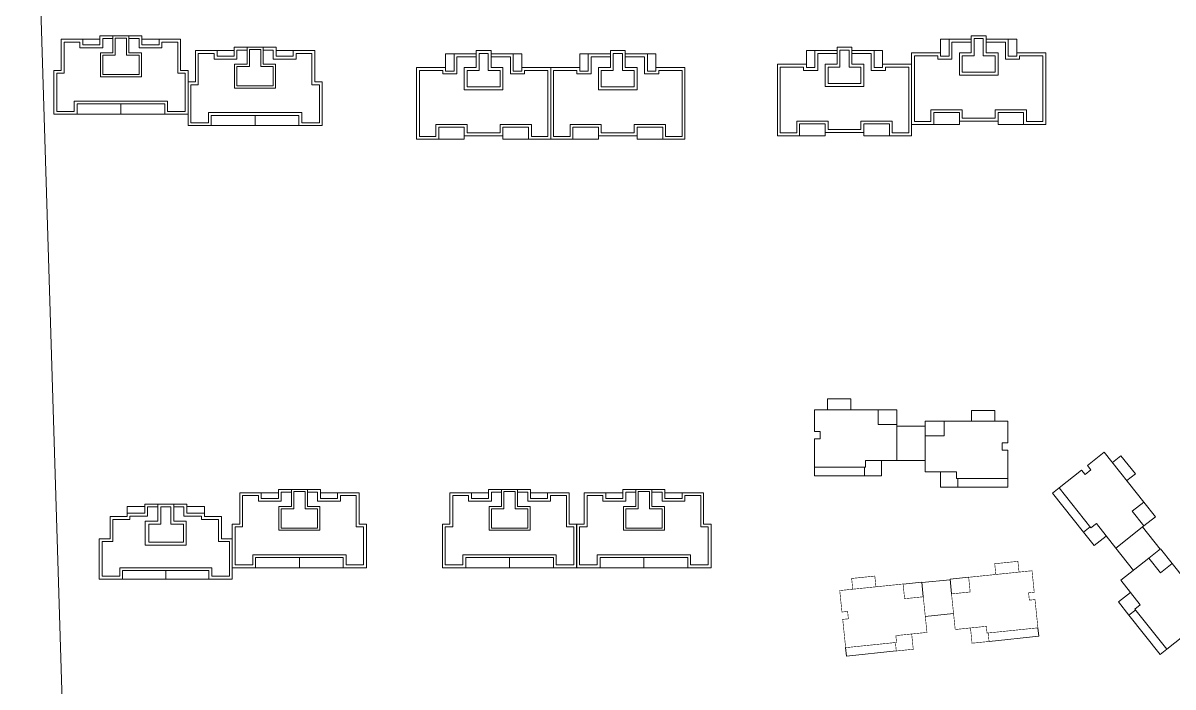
# Model space of a CAD drawing. Extents: x 65861 to 180383, y -19954 to 24543.
# Drawn here: x 120739 to 122762, y -11399 to -10231 of the extents above; entities that cross this region are included whole.
import ezdxf

# ---------------------------------------------------------------- set-up
doc = ezdxf.new("R2010")
doc.units = 0
doc.header["$LTSCALE"] = 1000
doc.header["$MEASUREMENT"] = 0
doc.layers.add('140', color=2, linetype='Continuous', lineweight=5)
doc.layers.add('DingDianTu', color=5, linetype='Continuous', lineweight=0)

# ---------------------------------------------------------------- blocks, each defined once
blk = doc.blocks.new('dafasfd')
at = {"layer": 'DingDianTu', "color": 7}
for points in [[(36368038, 16363912), (36371127, 16365074), (36372042, 16362641)], [(36369878, 16352210), (36361642, 16349110), (36361113, 16350514)]]:
    blk.add_lwpolyline(points, dxfattribs=at)
at = {"layer": 'DingDianTu', "color": 7, "const_width": 100}
blk.add_lwpolyline([(36368038, 16363912), (36368954, 16361479), (36372042, 16362641), (36374261, 16356745), (36369114, 16354807), (36369537, 16353684), (36361113, 16350514), (36359352, 16355194), (36360288, 16355546), (36359830, 16356763), (36358894, 16356410), (36357556, 16359967)], close=True, dxfattribs=at)
for points in [[(36363546, 16362221), (36362876, 16363999), (36359039, 16362555), (36359708, 16360777)], [(36371734, 16355794), (36372686, 16353267), (36369878, 16352210), (36369350, 16353614)]]:
    blk.add_lwpolyline(points, dxfattribs=at)
blk = doc.blocks.new('*E48')
at = {"layer": 'DingDianTu', "color": 7, "xscale": 0.001000002024510444, "yscale": 0.001000000163912773, "zscale": 0.001, "rotation": 339.3761177849276}
blk.add_blockref('dafasfd', (22612.58, -20413.34), dxfattribs=at)
blk = doc.blocks.new('*E47')
at = {"layer": 'DingDianTu', "color": 7, "xscale": 0.001000002024510444, "yscale": 0.001000000163912773, "zscale": 0.001, "rotation": 339.3761177849276}
blk.add_blockref('dafasfd', (22612.58, -20413.34), dxfattribs=at)

msp = doc.modelspace()

# ---------------------------------------------------------------- linework, layer by layer
at = {"layer": '140', "color": 7}
for p, q in [((120739.4, -9191.2), (120877.5, -13663.5)), ((120874.6, -10269.6), (120874.6, -10253.6)), ((120874.6, -10253.6), (120948.6, -10253.6)), ((120897.6, -10253.6), (120897.6, -10283.6)), ((120925.6, -10283.6), (120925.6, -10253.6)), ((120948.6, -10253.6), (120948.6, -10269.6)), ((122433.2, -10253.6), (122407.2, -10253.6)), ((122407.2, -10253.6), (122407.2, -10259.6)), ((122433.2, -10259.6), (122433.2, -10253.6)), ((122433.2, -10283.6), (122433.2, -10253.6)), ((120806.6, -10314.6), (120806.6, -10259.6)), ((120806.6, -10259.6), (120844.6, -10259.6)), ((120811.6, -10319.6), (120811.6, -10264.6)), ((120811.6, -10264.6), (120839.6, -10264.6)), ((120839.6, -10264.6), (120839.6, -10274.6)), ((120842.6, -10259.6), (120844.6, -10259.6)), ((120844.6, -10259.6), (120844.6, -10269.6)), ((120844.6, -10259.6), (120874.6, -10259.6)), ((120844.6, -10269.6), (120874.6, -10269.6)), ((120879.6, -10274.6), (120879.6, -10258.6)), ((120879.6, -10258.6), (120897.6, -10258.6)), ((120901.6, -10257.6), (120901.6, -10287.6)), ((120921.6, -10257.6), (120901.6, -10257.6)), ((120921.6, -10287.6), (120921.6, -10257.6)), ((120925.6, -10258.6), (120943.6, -10258.6)), ((120943.6, -10258.6), (120943.6, -10274.6)), ((120978.6, -10259.6), (120948.6, -10259.6)), ((120948.6, -10269.6), (120978.6, -10269.6)), ((120978.6, -10269.6), (120978.6, -10259.6)), ((120978.6, -10259.6), (121016.6, -10259.6)), ((120983.6, -10274.6), (120983.6, -10264.6)), ((120983.6, -10264.6), (121011.6, -10264.6)), ((121011.6, -10264.6), (121011.6, -10319.6)), ((121016.6, -10259.6), (121016.6, -10314.6)), ((121110.6, -10289.6), (121110.6, -10273.6)), ((121110.6, -10273.6), (121184.6, -10273.6)), ((121133.6, -10273.6), (121133.6, -10303.6)), ((121161.6, -10303.6), (121161.6, -10273.6)), ((121184.6, -10273.6), (121184.6, -10289.6)), ((122197.2, -10273.6), (122171.2, -10273.6)), ((122171.2, -10273.6), (122171.2, -10279.6)), ((122197.2, -10279.6), (122197.2, -10273.6)), ((122197.2, -10303.6), (122197.2, -10273.6)), ((122353.2, -10283.6), (122353.2, -10259.6)), ((122353.2, -10259.6), (122368.2, -10259.6)), ((122407.2, -10259.6), (122368.2, -10259.6)), ((122368.2, -10259.6), (122368.2, -10289.6)), ((122407.2, -10264.6), (122373.2, -10264.6)), ((122373.2, -10264.6), (122373.2, -10294.6)), ((122407.2, -10259.6), (122407.2, -10283.6)), ((122428.2, -10258.6), (122412.2, -10258.6)), ((122412.2, -10258.6), (122412.2, -10259.6)), ((122412.2, -10259.6), (122412.2, -10288.6)), ((122428.2, -10288.6), (122428.2, -10258.6)), ((122472.2, -10259.6), (122433.2, -10259.6)), ((122467.2, -10264.6), (122433.2, -10264.6)), ((122467.2, -10294.6), (122467.2, -10264.6)), ((122472.2, -10289.6), (122472.2, -10259.6)), ((122487.2, -10259.6), (122472.2, -10259.6)), ((122487.2, -10283.6), (122487.2, -10259.6)), ((120839.6, -10274.6), (120879.6, -10274.6)), ((120897.6, -10283.6), (120875.6, -10283.6)), ((120875.6, -10283.6), (120875.6, -10325.6)), ((120901.6, -10287.6), (120879.6, -10287.6)), ((120879.6, -10287.6), (120879.6, -10321.6)), ((120943.6, -10287.6), (120921.6, -10287.6)), ((120947.6, -10283.6), (120925.6, -10283.6)), ((120943.6, -10274.6), (120983.6, -10274.6)), ((120943.6, -10321.6), (120943.6, -10287.6)), ((120947.6, -10325.6), (120947.6, -10283.6)), ((121042.6, -10334.6), (121042.6, -10279.6)), ((121042.6, -10279.6), (121080.6, -10279.6)), ((121047.6, -10339.6), (121047.6, -10284.6)), ((121047.6, -10284.6), (121075.6, -10284.6)), ((121075.6, -10284.6), (121075.6, -10294.6)), ((121075.6, -10294.6), (121115.6, -10294.6)), ((121078.6, -10279.6), (121080.6, -10279.6)), ((121080.6, -10279.6), (121080.6, -10289.6)), ((121080.6, -10279.6), (121110.6, -10279.6)), ((121080.6, -10289.6), (121110.6, -10289.6)), ((121115.6, -10294.6), (121115.6, -10278.6)), ((121115.6, -10278.6), (121133.6, -10278.6)), ((121137.6, -10277.6), (121137.6, -10307.6)), ((121157.6, -10277.6), (121137.6, -10277.6)), ((121157.6, -10307.6), (121157.6, -10277.6)), ((121161.6, -10278.6), (121179.6, -10278.6)), ((121179.6, -10278.6), (121179.6, -10294.6)), ((121179.6, -10294.6), (121219.6, -10294.6)), ((121214.6, -10279.6), (121184.6, -10279.6)), ((121184.6, -10289.6), (121214.6, -10289.6)), ((121214.6, -10289.6), (121214.6, -10279.6)), ((121214.6, -10279.6), (121252.6, -10279.6)), ((121219.6, -10294.6), (121219.6, -10284.6)), ((121219.6, -10284.6), (121247.6, -10284.6)), ((121247.6, -10284.6), (121247.6, -10339.6)), ((121252.6, -10279.6), (121252.6, -10334.6)), ((121482.5, -10309.6), (121482.5, -10285.6)), ((121482.5, -10285.6), (121497.5, -10285.6)), ((121536.5, -10285.6), (121497.5, -10285.6)), ((121497.5, -10285.6), (121497.5, -10315.6)), ((121536.5, -10290.6), (121502.5, -10290.6)), ((121502.5, -10290.6), (121502.5, -10320.6)), ((121562.5, -10279.6), (121536.5, -10279.6)), ((121536.5, -10279.6), (121536.5, -10285.6)), ((121536.5, -10285.6), (121536.5, -10309.6)), ((121557.5, -10284.6), (121541.5, -10284.6)), ((121541.5, -10284.6), (121541.5, -10285.6)), ((121541.5, -10285.6), (121541.5, -10314.6)), ((121557.5, -10314.6), (121557.5, -10284.6)), ((121562.5, -10285.6), (121562.5, -10279.6)), ((121562.5, -10309.6), (121562.5, -10279.6)), ((121601.5, -10285.6), (121562.5, -10285.6)), ((121596.5, -10290.6), (121562.5, -10290.6)), ((121596.5, -10320.6), (121596.5, -10290.6)), ((121601.5, -10315.6), (121601.5, -10285.6)), ((121616.5, -10285.6), (121601.5, -10285.6)), ((121616.5, -10309.6), (121616.5, -10285.6)), ((121718.5, -10309.6), (121718.5, -10285.6)), ((121718.5, -10285.6), (121733.5, -10285.6)), ((121772.5, -10285.6), (121733.5, -10285.6)), ((121733.5, -10285.6), (121733.5, -10315.6)), ((121772.5, -10290.6), (121738.5, -10290.6)), ((121738.5, -10290.6), (121738.5, -10320.6)), ((121798.5, -10279.6), (121772.5, -10279.6)), ((121772.5, -10279.6), (121772.5, -10285.6)), ((121772.5, -10285.6), (121772.5, -10309.6)), ((121793.5, -10284.6), (121777.5, -10284.6)), ((121777.5, -10284.6), (121777.5, -10285.6)), ((121777.5, -10285.6), (121777.5, -10314.6)), ((121793.5, -10314.6), (121793.5, -10284.6)), ((121798.5, -10285.6), (121798.5, -10279.6)), ((121798.5, -10309.6), (121798.5, -10279.6)), ((121837.5, -10285.6), (121798.5, -10285.6)), ((121832.5, -10290.6), (121798.5, -10290.6)), ((121832.5, -10320.6), (121832.5, -10290.6)), ((121837.5, -10315.6), (121837.5, -10285.6)), ((121852.5, -10285.6), (121837.5, -10285.6)), ((121852.5, -10309.6), (121852.5, -10285.6)), ((122117.2, -10303.6), (122117.2, -10279.6)), ((122117.2, -10279.6), (122132.2, -10279.6)), ((122171.2, -10279.6), (122132.2, -10279.6)), ((122132.2, -10279.6), (122132.2, -10309.6)), ((122171.2, -10284.6), (122137.2, -10284.6)), ((122137.2, -10284.6), (122137.2, -10314.6)), ((122171.2, -10279.6), (122171.2, -10303.6)), ((122192.2, -10278.6), (122176.2, -10278.6)), ((122176.2, -10278.6), (122176.2, -10279.6)), ((122176.2, -10279.6), (122176.2, -10308.6)), ((122192.2, -10308.6), (122192.2, -10278.6)), ((122236.2, -10279.6), (122197.2, -10279.6)), ((122231.2, -10284.6), (122197.2, -10284.6)), ((122231.2, -10314.6), (122231.2, -10284.6)), ((122236.2, -10309.6), (122236.2, -10279.6)), ((122251.2, -10279.6), (122236.2, -10279.6)), ((122251.2, -10303.6), (122251.2, -10279.6)), ((122335.2, -10283.6), (122302.2, -10283.6)), ((122302.2, -10283.6), (122302.2, -10409.6)), ((122335.2, -10288.6), (122307.2, -10288.6)), ((122307.2, -10288.6), (122307.2, -10404.6)), ((122353.2, -10283.6), (122335.2, -10283.6)), ((122348.2, -10288.6), (122335.2, -10288.6)), ((122348.2, -10294.6), (122348.2, -10288.6)), ((122373.2, -10294.6), (122348.2, -10294.6)), ((122353.2, -10289.6), (122353.2, -10283.6)), ((122368.2, -10289.6), (122353.2, -10289.6)), ((122407.2, -10283.6), (122386.2, -10283.6)), ((122386.2, -10283.6), (122386.2, -10322.6)), ((122412.2, -10288.6), (122391.2, -10288.6)), ((122391.2, -10288.6), (122391.2, -10317.6)), ((122449.2, -10288.6), (122428.2, -10288.6)), ((122454.2, -10283.6), (122433.2, -10283.6)), ((122449.2, -10317.6), (122449.2, -10288.6)), ((122454.2, -10322.6), (122454.2, -10283.6)), ((122492.2, -10294.6), (122467.2, -10294.6)), ((122487.2, -10289.6), (122472.2, -10289.6)), ((122505.2, -10283.6), (122487.2, -10283.6)), ((122487.2, -10283.6), (122487.2, -10289.6)), ((122505.2, -10288.6), (122492.2, -10288.6)), ((122492.2, -10288.6), (122492.2, -10294.6)), ((122538.2, -10283.6), (122505.2, -10283.6)), ((122533.2, -10288.6), (122505.2, -10288.6)), ((122533.2, -10404.6), (122533.2, -10288.6)), ((122538.2, -10409.6), (122538.2, -10283.6)), ((120793.6, -10391.6), (120793.6, -10314.6)), ((120793.6, -10314.6), (120806.6, -10314.6)), ((121016.6, -10314.6), (121029.6, -10314.6)), ((121029.6, -10314.6), (121029.6, -10391.6)), ((121133.6, -10303.6), (121111.6, -10303.6)), ((121111.6, -10303.6), (121111.6, -10345.6)), ((121137.6, -10307.6), (121115.6, -10307.6)), ((121115.6, -10307.6), (121115.6, -10341.6)), ((121179.6, -10307.6), (121157.6, -10307.6)), ((121183.6, -10303.6), (121161.6, -10303.6)), ((121179.6, -10341.6), (121179.6, -10307.6)), ((121183.6, -10345.6), (121183.6, -10303.6)), ((121464.5, -10309.6), (121431.5, -10309.6)), ((121431.5, -10309.6), (121431.5, -10435.6)), ((121464.5, -10314.6), (121436.5, -10314.6)), ((121436.5, -10314.6), (121436.5, -10430.6)), ((121482.5, -10309.6), (121464.5, -10309.6)), ((121477.5, -10314.6), (121464.5, -10314.6)), ((121477.5, -10320.6), (121477.5, -10314.6)), ((121482.5, -10315.6), (121482.5, -10309.6)), ((121536.5, -10309.6), (121515.5, -10309.6)), ((121515.5, -10309.6), (121515.5, -10348.6)), ((121541.5, -10314.6), (121520.5, -10314.6)), ((121520.5, -10314.6), (121520.5, -10343.6)), ((121578.5, -10314.6), (121557.5, -10314.6)), ((121583.5, -10309.6), (121562.5, -10309.6)), ((121578.5, -10343.6), (121578.5, -10314.6)), ((121583.5, -10348.6), (121583.5, -10309.6)), ((121634.5, -10309.6), (121616.5, -10309.6)), ((121616.5, -10309.6), (121616.5, -10315.6)), ((121634.5, -10314.6), (121621.5, -10314.6)), ((121621.5, -10314.6), (121621.5, -10320.6)), ((121667.5, -10309.6), (121634.5, -10309.6)), ((121662.5, -10314.6), (121634.5, -10314.6)), ((121662.5, -10430.6), (121662.5, -10314.6)), ((121700.5, -10309.6), (121667.5, -10309.6)), ((121667.5, -10309.6), (121667.5, -10435.6)), ((121667.5, -10435.6), (121667.5, -10309.6)), ((121700.5, -10314.6), (121672.5, -10314.6)), ((121672.5, -10314.6), (121672.5, -10430.6)), ((121718.5, -10309.6), (121700.5, -10309.6)), ((121713.5, -10314.6), (121700.5, -10314.6)), ((121713.5, -10320.6), (121713.5, -10314.6)), ((121718.5, -10315.6), (121718.5, -10309.6)), ((121772.5, -10309.6), (121751.5, -10309.6)), ((121751.5, -10309.6), (121751.5, -10348.6)), ((121777.5, -10314.6), (121756.5, -10314.6)), ((121756.5, -10314.6), (121756.5, -10343.6)), ((121814.5, -10314.6), (121793.5, -10314.6)), ((121819.5, -10309.6), (121798.5, -10309.6)), ((121814.5, -10343.6), (121814.5, -10314.6)), ((121819.5, -10348.6), (121819.5, -10309.6)), ((121870.5, -10309.6), (121852.5, -10309.6)), ((121852.5, -10309.6), (121852.5, -10315.6)), ((121870.5, -10314.6), (121857.5, -10314.6)), ((121857.5, -10314.6), (121857.5, -10320.6)), ((121903.5, -10309.6), (121870.5, -10309.6)), ((121898.5, -10314.6), (121870.5, -10314.6)), ((121898.5, -10430.6), (121898.5, -10314.6)), ((121903.5, -10435.6), (121903.5, -10309.6)), ((122099.2, -10303.6), (122066.2, -10303.6)), ((122066.2, -10303.6), (122066.2, -10429.6)), ((122099.2, -10308.6), (122071.2, -10308.6)), ((122071.2, -10308.6), (122071.2, -10424.6)), ((122117.2, -10303.6), (122099.2, -10303.6)), ((122112.2, -10308.6), (122099.2, -10308.6)), ((122112.2, -10314.6), (122112.2, -10308.6)), ((122137.2, -10314.6), (122112.2, -10314.6)), ((122117.2, -10309.6), (122117.2, -10303.6)), ((122132.2, -10309.6), (122117.2, -10309.6)), ((122171.2, -10303.6), (122150.2, -10303.6)), ((122150.2, -10303.6), (122150.2, -10342.6)), ((122176.2, -10308.6), (122155.2, -10308.6)), ((122155.2, -10308.6), (122155.2, -10337.6)), ((122213.2, -10308.6), (122192.2, -10308.6)), ((122218.2, -10303.6), (122197.2, -10303.6)), ((122213.2, -10337.6), (122213.2, -10308.6)), ((122218.2, -10342.6), (122218.2, -10303.6)), ((122256.2, -10314.6), (122231.2, -10314.6)), ((122251.2, -10309.6), (122236.2, -10309.6)), ((122269.2, -10303.6), (122251.2, -10303.6)), ((122251.2, -10303.6), (122251.2, -10309.6)), ((122269.2, -10308.6), (122256.2, -10308.6)), ((122256.2, -10308.6), (122256.2, -10314.6)), ((122302.2, -10303.6), (122269.2, -10303.6)), ((122297.2, -10308.6), (122269.2, -10308.6)), ((122297.2, -10424.6), (122297.2, -10308.6)), ((122302.2, -10429.6), (122302.2, -10303.6)), ((120798.6, -10386.6), (120798.6, -10319.6)), ((120798.6, -10319.6), (120811.6, -10319.6)), ((120875.6, -10324.6), (120875.6, -10325.6)), ((120875.6, -10325.6), (120947.6, -10325.6)), ((120879.6, -10321.6), (120943.6, -10321.6)), ((120946.6, -10325.6), (120947.6, -10325.6)), ((121011.6, -10319.6), (121024.6, -10319.6)), ((121024.6, -10319.6), (121024.6, -10386.6)), ((121029.6, -10411.6), (121029.6, -10334.6)), ((121029.6, -10334.6), (121042.6, -10334.6)), ((121252.6, -10334.6), (121265.6, -10334.6)), ((121265.6, -10334.6), (121265.6, -10411.6)), ((121502.5, -10320.6), (121477.5, -10320.6)), ((121497.5, -10315.6), (121482.5, -10315.6)), ((121621.5, -10320.6), (121596.5, -10320.6)), ((121616.5, -10315.6), (121601.5, -10315.6)), ((121738.5, -10320.6), (121713.5, -10320.6)), ((121733.5, -10315.6), (121718.5, -10315.6)), ((121857.5, -10320.6), (121832.5, -10320.6)), ((121852.5, -10315.6), (121837.5, -10315.6)), ((122386.2, -10322.6), (122454.2, -10322.6)), ((122391.2, -10317.6), (122449.2, -10317.6)), ((121034.6, -10406.6), (121034.6, -10339.6)), ((121034.6, -10339.6), (121047.6, -10339.6)), ((121111.6, -10344.6), (121111.6, -10345.6)), ((121111.6, -10345.6), (121183.6, -10345.6)), ((121115.6, -10341.6), (121179.6, -10341.6)), ((121182.6, -10345.6), (121183.6, -10345.6)), ((121247.6, -10339.6), (121260.6, -10339.6)), ((121260.6, -10339.6), (121260.6, -10406.6)), ((121515.5, -10348.6), (121583.5, -10348.6)), ((121520.5, -10343.6), (121578.5, -10343.6)), ((121751.5, -10348.6), (121819.5, -10348.6)), ((121756.5, -10343.6), (121814.5, -10343.6)), ((122150.2, -10342.6), (122218.2, -10342.6)), ((122155.2, -10337.6), (122213.2, -10337.6)), ((120911.6, -10368.6), (120829.6, -10368.6)), ((120829.6, -10368.6), (120829.6, -10386.6)), ((120911.6, -10373.6), (120834.6, -10373.6)), ((120834.6, -10373.6), (120834.6, -10391.6)), ((120993.6, -10368.6), (120911.6, -10368.6)), ((120988.6, -10373.6), (120911.6, -10373.6)), ((120911.6, -10373.6), (120911.6, -10391.6)), ((120988.6, -10391.6), (120988.6, -10373.6)), ((120993.6, -10386.6), (120993.6, -10368.6)), ((120834.6, -10391.6), (120793.6, -10391.6)), ((120829.6, -10386.6), (120798.6, -10386.6)), ((120911.6, -10391.6), (120834.6, -10391.6)), ((120911.6, -10391.6), (120988.6, -10391.6)), ((121029.6, -10391.6), (120988.6, -10391.6)), ((121024.6, -10386.6), (120993.6, -10386.6)), ((121147.6, -10388.6), (121065.6, -10388.6)), ((121065.6, -10388.6), (121065.6, -10406.6)), ((121147.6, -10393.6), (121070.6, -10393.6)), ((121070.6, -10393.6), (121070.6, -10411.6)), ((121229.6, -10388.6), (121147.6, -10388.6)), ((121224.6, -10393.6), (121147.6, -10393.6)), ((121147.6, -10393.6), (121147.6, -10411.6)), ((121224.6, -10411.6), (121224.6, -10393.6)), ((121229.6, -10406.6), (121229.6, -10388.6)), ((122336.2, -10404.6), (122336.2, -10383.6)), ((122336.2, -10383.6), (122391.2, -10383.6)), ((122341.2, -10409.6), (122341.2, -10388.6)), ((122341.2, -10388.6), (122386.2, -10388.6)), ((122386.2, -10388.6), (122386.2, -10403.6)), ((122391.2, -10383.6), (122391.2, -10398.6)), ((122449.2, -10398.6), (122449.2, -10383.6)), ((122449.2, -10383.6), (122504.2, -10383.6)), ((122454.2, -10403.6), (122454.2, -10388.6)), ((122454.2, -10388.6), (122499.2, -10388.6)), ((122499.2, -10388.6), (122499.2, -10409.6)), ((122504.2, -10383.6), (122504.2, -10404.6)), ((121070.6, -10411.6), (121029.6, -10411.6)), ((121065.6, -10406.6), (121034.6, -10406.6)), ((121147.6, -10411.6), (121070.6, -10411.6)), ((121147.6, -10411.6), (121224.6, -10411.6)), ((121265.6, -10411.6), (121224.6, -10411.6)), ((121260.6, -10406.6), (121229.6, -10406.6)), ((121465.5, -10430.6), (121465.5, -10409.6)), ((121465.5, -10409.6), (121520.5, -10409.6)), ((121470.5, -10435.6), (121470.5, -10414.6)), ((121470.5, -10414.6), (121515.5, -10414.6)), ((121515.5, -10414.6), (121515.5, -10429.6)), ((121520.5, -10409.6), (121520.5, -10424.6)), ((121578.5, -10424.6), (121578.5, -10409.6)), ((121578.5, -10409.6), (121633.5, -10409.6)), ((121583.5, -10429.6), (121583.5, -10414.6)), ((121583.5, -10414.6), (121628.5, -10414.6)), ((121628.5, -10414.6), (121628.5, -10435.6)), ((121633.5, -10409.6), (121633.5, -10430.6)), ((121701.5, -10430.6), (121701.5, -10409.6)), ((121701.5, -10409.6), (121756.5, -10409.6)), ((121706.5, -10435.6), (121706.5, -10414.6)), ((121706.5, -10414.6), (121751.5, -10414.6)), ((121751.5, -10414.6), (121751.5, -10429.6)), ((121756.5, -10409.6), (121756.5, -10424.6)), ((121814.5, -10424.6), (121814.5, -10409.6)), ((121814.5, -10409.6), (121869.5, -10409.6)), ((121819.5, -10429.6), (121819.5, -10414.6)), ((121819.5, -10414.6), (121864.5, -10414.6)), ((121864.5, -10414.6), (121864.5, -10435.6)), ((121869.5, -10409.6), (121869.5, -10430.6)), ((122100.2, -10424.6), (122100.2, -10403.6)), ((122100.2, -10403.6), (122155.2, -10403.6)), ((122105.2, -10429.6), (122105.2, -10408.6)), ((122105.2, -10408.6), (122150.2, -10408.6)), ((122150.2, -10408.6), (122150.2, -10423.6)), ((122155.2, -10403.6), (122155.2, -10418.6)), ((122213.2, -10418.6), (122213.2, -10403.6)), ((122213.2, -10403.6), (122268.2, -10403.6)), ((122218.2, -10423.6), (122218.2, -10408.6)), ((122218.2, -10408.6), (122263.2, -10408.6)), ((122263.2, -10408.6), (122263.2, -10429.6)), ((122268.2, -10403.6), (122268.2, -10424.6)), ((122302.2, -10409.6), (122341.2, -10409.6)), ((122307.2, -10404.6), (122336.2, -10404.6)), ((122341.2, -10409.6), (122386.2, -10409.6)), ((122386.2, -10403.6), (122420.2, -10403.6)), ((122386.2, -10409.6), (122386.2, -10403.6)), ((122391.2, -10398.6), (122420.2, -10398.6)), ((122420.2, -10398.6), (122449.2, -10398.6)), ((122420.2, -10403.6), (122454.2, -10403.6)), ((122454.2, -10409.6), (122454.2, -10403.6)), ((122499.2, -10409.6), (122454.2, -10409.6)), ((122499.2, -10409.6), (122538.2, -10409.6)), ((122504.2, -10404.6), (122533.2, -10404.6)), ((121431.5, -10435.6), (121470.5, -10435.6)), ((121436.5, -10430.6), (121465.5, -10430.6)), ((121470.5, -10435.6), (121515.5, -10435.6)), ((121515.5, -10429.6), (121549.5, -10429.6)), ((121515.5, -10435.6), (121515.5, -10429.6)), ((121520.5, -10424.6), (121549.5, -10424.6)), ((121549.5, -10424.6), (121578.5, -10424.6)), ((121549.5, -10429.6), (121583.5, -10429.6)), ((121583.5, -10435.6), (121583.5, -10429.6)), ((121628.5, -10435.6), (121583.5, -10435.6)), ((121628.5, -10435.6), (121667.5, -10435.6)), ((121633.5, -10430.6), (121662.5, -10430.6)), ((121667.5, -10435.6), (121706.5, -10435.6)), ((121672.5, -10430.6), (121701.5, -10430.6)), ((121706.5, -10435.6), (121751.5, -10435.6)), ((121751.5, -10429.6), (121785.5, -10429.6)), ((121751.5, -10435.6), (121751.5, -10429.6)), ((121756.5, -10424.6), (121785.5, -10424.6)), ((121785.5, -10424.6), (121814.5, -10424.6)), ((121785.5, -10429.6), (121819.5, -10429.6)), ((121819.5, -10435.6), (121819.5, -10429.6)), ((121864.5, -10435.6), (121819.5, -10435.6)), ((121864.5, -10435.6), (121903.5, -10435.6)), ((121869.5, -10430.6), (121898.5, -10430.6)), ((122066.2, -10429.6), (122105.2, -10429.6)), ((122071.2, -10424.6), (122100.2, -10424.6)), ((122105.2, -10429.6), (122150.2, -10429.6)), ((122150.2, -10423.6), (122184.2, -10423.6)), ((122150.2, -10429.6), (122150.2, -10423.6)), ((122155.2, -10418.6), (122184.2, -10418.6)), ((122184.2, -10418.6), (122213.2, -10418.6)), ((122184.2, -10423.6), (122218.2, -10423.6)), ((122218.2, -10429.6), (122218.2, -10423.6)), ((122263.2, -10429.6), (122218.2, -10429.6)), ((122263.2, -10429.6), (122302.2, -10429.6)), ((122268.2, -10424.6), (122297.2, -10424.6)), ((122154.3, -10892.6), (122154.3, -10911.6)), ((122195.3, -10892.6), (122154.3, -10892.6)), ((122195.3, -10911.6), (122195.3, -10892.6)), ((122131.3, -10911.6), (122243.3, -10911.6)), ((122131.3, -10949.6), (122131.3, -10911.6)), ((122243.3, -10911.6), (122276.3, -10911.6)), ((122243.3, -10911.6), (122243.3, -10937.6)), ((122276.3, -10911.6), (122276.3, -10937.6)), ((122407.3, -10912.6), (122448.3, -10912.6)), ((122407.3, -10931.6), (122407.3, -10912.6)), ((122448.3, -10912.6), (122448.3, -10931.6)), ((122243.3, -10937.6), (122276.3, -10937.6)), ((122276.3, -10937.6), (122276.3, -11000.6)), ((122326.3, -10940.6), (122276.3, -10940.6)), ((122326.3, -10931.6), (122326.3, -10957.6)), ((122359.3, -10931.6), (122326.3, -10931.6)), ((122471.3, -10931.6), (122359.3, -10931.6)), ((122359.3, -10931.6), (122359.3, -10957.6)), ((122471.3, -10969.6), (122471.3, -10931.6)), ((122141.3, -10949.6), (122131.3, -10949.6)), ((122141.3, -10962.6), (122141.3, -10949.6)), ((122326.3, -10957.6), (122326.3, -11020.6)), ((122359.3, -10957.6), (122326.3, -10957.6)), ((122131.3, -10962.6), (122141.3, -10962.6)), ((122131.3, -11012.6), (122131.3, -10962.6)), ((122461.3, -10969.6), (122471.3, -10969.6)), ((122461.3, -10982.6), (122461.3, -10969.6)), ((122221.3, -11000.6), (122221.3, -11012.6)), ((122276.3, -11000.6), (122221.3, -11000.6)), ((122249.3, -11000.6), (122249.3, -11027.6)), ((122326.3, -11000.6), (122276.3, -11000.6)), ((122471.3, -10982.6), (122461.3, -10982.6)), ((122471.3, -11032.6), (122471.3, -10982.6)), ((122611.3, -11009.7), (122641.1, -10986.1)), ((122641.1, -10986.1), (122710.6, -11074)), ((122670.3, -10992.4), (122655.4, -11004.2)), ((122695.7, -11024.5), (122670.3, -10992.4)), ((122131.3, -11027.6), (122131.3, -11012.6)), ((122221.3, -11012.6), (122131.3, -11012.6)), ((122219.3, -11027.6), (122219.3, -11012.6)), ((122326.3, -11020.6), (122381.3, -11020.6)), ((122353.3, -11020.6), (122353.3, -11047.6)), ((122381.3, -11020.6), (122381.3, -11032.6)), ((122561.9, -11048.8), (122601.1, -11017.8)), ((122601.1, -11017.8), (122607.3, -11025.6)), ((122607.3, -11025.6), (122617.5, -11017.5)), ((122617.5, -11017.5), (122611.3, -11009.7)), ((122219.3, -11027.6), (122131.3, -11027.6)), ((122249.3, -11027.6), (122219.3, -11027.6)), ((122381.3, -11032.6), (122471.3, -11032.6)), ((122383.3, -11047.6), (122383.3, -11032.6)), ((122471.3, -11047.6), (122471.3, -11032.6)), ((122680.8, -11036.3), (122695.7, -11024.5)), ((121120.5, -11112.6), (121120.5, -11057.6)), ((121120.5, -11057.6), (121158.5, -11057.6)), ((121125.5, -11117.6), (121125.5, -11062.6)), ((121125.5, -11062.6), (121153.5, -11062.6)), ((121153.5, -11062.6), (121153.5, -11072.6)), ((121156.5, -11057.6), (121158.5, -11057.6)), ((121158.5, -11057.6), (121158.5, -11067.6)), ((121158.5, -11057.6), (121188.5, -11057.6)), ((121188.5, -11067.6), (121188.5, -11051.6)), ((121188.5, -11051.6), (121262.5, -11051.6)), ((121193.5, -11072.6), (121193.5, -11056.6)), ((121193.5, -11056.6), (121211.5, -11056.6)), ((121211.5, -11051.6), (121211.5, -11081.6)), ((121215.5, -11055.6), (121215.5, -11085.6)), ((121235.5, -11055.6), (121215.5, -11055.6)), ((121235.5, -11085.6), (121235.5, -11055.6)), ((121239.5, -11081.6), (121239.5, -11051.6)), ((121239.5, -11056.6), (121257.5, -11056.6)), ((121257.5, -11056.6), (121257.5, -11072.6)), ((121262.5, -11051.6), (121262.5, -11067.6)), ((121292.5, -11057.6), (121262.5, -11057.6)), ((121292.5, -11067.6), (121292.5, -11057.6)), ((121292.5, -11057.6), (121330.5, -11057.6)), ((121297.5, -11072.6), (121297.5, -11062.6)), ((121297.5, -11062.6), (121325.5, -11062.6)), ((121325.5, -11062.6), (121325.5, -11117.6)), ((121330.5, -11057.6), (121330.5, -11112.6)), ((121490.1, -11112.6), (121490.1, -11057.6)), ((121490.1, -11057.6), (121528.1, -11057.6)), ((121495.1, -11117.6), (121495.1, -11062.6)), ((121495.1, -11062.6), (121523.1, -11062.6)), ((121523.1, -11062.6), (121523.1, -11072.6)), ((121526.1, -11057.6), (121528.1, -11057.6)), ((121528.1, -11057.6), (121528.1, -11067.6)), ((121528.1, -11057.6), (121558.1, -11057.6)), ((121558.1, -11067.6), (121558.1, -11051.6)), ((121558.1, -11051.6), (121632.1, -11051.6)), ((121563.1, -11072.6), (121563.1, -11056.6)), ((121563.1, -11056.6), (121581.1, -11056.6)), ((121581.1, -11051.6), (121581.1, -11081.6)), ((121585.1, -11055.6), (121585.1, -11085.6)), ((121605.1, -11055.6), (121585.1, -11055.6)), ((121605.1, -11085.6), (121605.1, -11055.6)), ((121609.1, -11081.6), (121609.1, -11051.6)), ((121609.1, -11056.6), (121627.1, -11056.6)), ((121627.1, -11056.6), (121627.1, -11072.6)), ((121632.1, -11051.6), (121632.1, -11067.6)), ((121662.1, -11057.6), (121632.1, -11057.6)), ((121662.1, -11067.6), (121662.1, -11057.6)), ((121662.1, -11057.6), (121700.1, -11057.6)), ((121667.1, -11072.6), (121667.1, -11062.6)), ((121667.1, -11062.6), (121695.1, -11062.6)), ((121695.1, -11062.6), (121695.1, -11117.6)), ((121700.1, -11057.6), (121700.1, -11112.6)), ((121726.4, -11112.6), (121726.4, -11057.6)), ((121726.4, -11057.6), (121764.4, -11057.6)), ((121731.4, -11117.6), (121731.4, -11062.6)), ((121731.4, -11062.6), (121759.4, -11062.6)), ((121759.4, -11062.6), (121759.4, -11072.6)), ((121762.4, -11057.6), (121764.4, -11057.6)), ((121764.4, -11057.6), (121764.4, -11067.6)), ((121764.4, -11057.6), (121794.4, -11057.6)), ((121794.4, -11067.6), (121794.4, -11051.6)), ((121794.4, -11051.6), (121868.4, -11051.6)), ((121799.4, -11072.6), (121799.4, -11056.6)), ((121799.4, -11056.6), (121817.4, -11056.6)), ((121817.4, -11051.6), (121817.4, -11081.6)), ((121821.4, -11055.6), (121821.4, -11085.6)), ((121841.4, -11055.6), (121821.4, -11055.6)), ((121841.4, -11085.6), (121841.4, -11055.6)), ((121845.4, -11081.6), (121845.4, -11051.6)), ((121845.4, -11056.6), (121863.4, -11056.6)), ((121863.4, -11056.6), (121863.4, -11072.6)), ((121868.4, -11051.6), (121868.4, -11067.6)), ((121898.4, -11057.6), (121868.4, -11057.6)), ((121898.4, -11067.6), (121898.4, -11057.6)), ((121898.4, -11057.6), (121936.4, -11057.6)), ((121903.4, -11072.6), (121903.4, -11062.6)), ((121903.4, -11062.6), (121931.4, -11062.6)), ((121931.4, -11062.6), (121931.4, -11117.6)), ((121936.4, -11057.6), (121936.4, -11112.6)), ((122353.3, -11047.6), (122383.3, -11047.6)), ((122383.3, -11047.6), (122471.3, -11047.6)), ((122550.1, -11058.1), (122561.9, -11048.8)), ((122604.7, -11127.1), (122550.1, -11058.1)), ((122617.7, -11119.4), (122561.9, -11048.8)), ((120922.5, -11093.6), (120922.5, -11081.6)), ((120922.5, -11081.6), (120953.5, -11081.6)), ((120953.5, -11077.6), (120953.5, -11093.6)), ((121027.5, -11077.6), (120953.5, -11077.6)), ((120976.5, -11082.6), (120958.5, -11082.6)), ((120958.5, -11082.6), (120958.5, -11098.6)), ((120976.5, -11077.6), (120976.5, -11106.6)), ((120981.5, -11082.6), (120981.5, -11112.6)), ((120999.5, -11082.6), (120981.5, -11082.6)), ((120999.5, -11112.6), (120999.5, -11082.6)), ((121004.5, -11107.6), (121004.5, -11077.6)), ((121022.5, -11082.6), (121004.5, -11082.6)), ((121022.5, -11098.6), (121022.5, -11082.6)), ((121027.5, -11093.6), (121027.5, -11077.6)), ((121058.5, -11081.6), (121027.5, -11081.6)), ((121058.5, -11093.6), (121058.5, -11081.6)), ((121153.5, -11072.6), (121193.5, -11072.6)), ((121158.5, -11067.6), (121188.5, -11067.6)), ((121211.5, -11081.6), (121189.5, -11081.6)), ((121189.5, -11081.6), (121189.5, -11123.6)), ((121261.5, -11081.6), (121239.5, -11081.6)), ((121257.5, -11072.6), (121297.5, -11072.6)), ((121261.5, -11123.6), (121261.5, -11081.6)), ((121262.5, -11067.6), (121292.5, -11067.6)), ((121523.1, -11072.6), (121563.1, -11072.6)), ((121528.1, -11067.6), (121558.1, -11067.6)), ((121581.1, -11081.6), (121559.1, -11081.6)), ((121559.1, -11081.6), (121559.1, -11123.6)), ((121631.1, -11081.6), (121609.1, -11081.6)), ((121627.1, -11072.6), (121667.1, -11072.6)), ((121631.1, -11123.6), (121631.1, -11081.6)), ((121632.1, -11067.6), (121662.1, -11067.6)), ((121759.4, -11072.6), (121799.4, -11072.6)), ((121764.4, -11067.6), (121794.4, -11067.6)), ((121817.4, -11081.6), (121795.4, -11081.6)), ((121795.4, -11081.6), (121795.4, -11123.6)), ((121867.4, -11081.6), (121845.4, -11081.6)), ((121863.4, -11072.6), (121903.4, -11072.6)), ((121867.4, -11123.6), (121867.4, -11081.6)), ((121868.4, -11067.6), (121898.4, -11067.6)), ((122710.6, -11074), (122690.2, -11090.1)), ((122710.6, -11074), (122731.1, -11099.8)), ((120922.5, -11099.6), (120892.5, -11099.6)), ((120892.5, -11099.6), (120892.5, -11138.6)), ((120953.5, -11093.6), (120922.5, -11093.6)), ((120922.5, -11093.6), (120922.5, -11099.6)), ((120958.5, -11098.6), (120927.5, -11098.6)), ((120927.5, -11098.6), (120927.5, -11104.6)), ((121053.5, -11098.6), (121022.5, -11098.6)), ((121058.5, -11093.6), (121027.5, -11093.6)), ((121053.5, -11104.6), (121053.5, -11098.6)), ((121058.5, -11099.6), (121058.5, -11093.6)), ((121088.5, -11099.6), (121058.5, -11099.6)), ((121088.5, -11138.6), (121088.5, -11099.6)), ((121215.5, -11085.6), (121193.5, -11085.6)), ((121193.5, -11085.6), (121193.5, -11119.6)), ((121257.5, -11085.6), (121235.5, -11085.6)), ((121257.5, -11119.6), (121257.5, -11085.6)), ((121585.1, -11085.6), (121563.1, -11085.6)), ((121563.1, -11085.6), (121563.1, -11119.6)), ((121627.1, -11085.6), (121605.1, -11085.6)), ((121627.1, -11119.6), (121627.1, -11085.6)), ((121821.4, -11085.6), (121799.4, -11085.6)), ((121799.4, -11085.6), (121799.4, -11119.6)), ((121863.4, -11085.6), (121841.4, -11085.6)), ((121863.4, -11119.6), (121863.4, -11085.6)), ((122690.2, -11090.1), (122710.7, -11116)), ((122731.1, -11099.8), (122710.7, -11116)), ((120927.5, -11104.6), (120897.5, -11104.6)), ((120897.5, -11104.6), (120897.5, -11143.6)), ((120955.5, -11107.6), (120954.5, -11107.6)), ((120954.5, -11107.6), (120954.5, -11148.6)), ((120976.5, -11107.6), (120955.5, -11107.6)), ((120981.5, -11112.6), (120960.5, -11112.6)), ((120960.5, -11112.6), (120960.5, -11144.6)), ((120976.5, -11106.6), (120976.5, -11107.6)), ((121021.5, -11112.6), (120999.5, -11112.6)), ((121005.5, -11107.6), (121004.5, -11107.6)), ((121026.5, -11107.6), (121005.5, -11107.6)), ((121021.5, -11144.6), (121021.5, -11112.6)), ((121026.5, -11108.6), (121026.5, -11107.6)), ((121026.5, -11149.6), (121026.5, -11108.6)), ((121083.5, -11104.6), (121053.5, -11104.6)), ((121083.5, -11143.6), (121083.5, -11104.6)), ((121107.5, -11189.6), (121107.5, -11112.6)), ((121107.5, -11112.6), (121120.5, -11112.6)), ((121112.5, -11184.6), (121112.5, -11117.6)), ((121112.5, -11117.6), (121125.5, -11117.6)), ((121189.5, -11122.6), (121189.5, -11123.6)), ((121189.5, -11123.6), (121261.5, -11123.6)), ((121193.5, -11119.6), (121257.5, -11119.6)), ((121260.5, -11123.6), (121261.5, -11123.6)), ((121325.5, -11117.6), (121338.5, -11117.6)), ((121330.5, -11112.6), (121343.5, -11112.6)), ((121338.5, -11117.6), (121338.5, -11184.6)), ((121343.5, -11112.6), (121343.5, -11189.6)), ((121477.1, -11189.6), (121477.1, -11112.6)), ((121477.1, -11112.6), (121490.1, -11112.6)), ((121482.1, -11184.6), (121482.1, -11117.6)), ((121482.1, -11117.6), (121495.1, -11117.6)), ((121559.1, -11122.6), (121559.1, -11123.6)), ((121559.1, -11123.6), (121631.1, -11123.6)), ((121563.1, -11119.6), (121627.1, -11119.6)), ((121630.1, -11123.6), (121631.1, -11123.6)), ((121695.1, -11117.6), (121708.1, -11117.6)), ((121700.1, -11112.6), (121713.1, -11112.6)), ((121708.1, -11117.6), (121708.1, -11184.6)), ((121713.1, -11112.6), (121713.1, -11189.6)), ((121713.4, -11189.6), (121713.4, -11112.6)), ((121713.4, -11112.6), (121726.4, -11112.6)), ((121718.4, -11184.6), (121718.4, -11117.6)), ((121718.4, -11117.6), (121731.4, -11117.6)), ((121795.4, -11122.6), (121795.4, -11123.6)), ((121795.4, -11123.6), (121867.4, -11123.6)), ((121799.4, -11119.6), (121863.4, -11119.6)), ((121866.4, -11123.6), (121867.4, -11123.6)), ((121931.4, -11117.6), (121944.4, -11117.6)), ((121936.4, -11112.6), (121949.4, -11112.6)), ((121944.4, -11117.6), (121944.4, -11184.6)), ((121949.4, -11112.6), (121949.4, -11189.6)), ((122604.7, -11127.1), (122616.5, -11117.8)), ((122627.1, -11111.9), (122617.7, -11119.4)), ((122661.3, -11155.1), (122627.1, -11111.9)), ((122710.7, -11116), (122661.3, -11155.1)), ((122708.3, -11117.8), (122739.3, -11157)), ((120892.5, -11138.6), (120873.5, -11138.6)), ((120873.5, -11138.6), (120873.5, -11209.6)), ((120897.5, -11143.6), (120878.5, -11143.6)), ((120878.5, -11143.6), (120878.5, -11204.6)), ((121102.5, -11143.6), (121083.5, -11143.6)), ((121107.5, -11138.6), (121088.5, -11138.6)), ((121102.5, -11204.6), (121102.5, -11143.6)), ((121107.5, -11209.6), (121107.5, -11138.6)), ((122623.3, -11150.6), (122604.7, -11127.1)), ((122644.5, -11133.9), (122623.3, -11150.6)), ((120954.5, -11148.6), (120954.5, -11149.6)), ((120954.5, -11149.6), (121025.5, -11149.6)), ((120960.5, -11144.6), (121021.5, -11144.6)), ((121025.5, -11149.6), (121026.5, -11149.6)), ((122661.3, -11155.1), (122692.3, -11194.3)), ((122740.1, -11156.4), (122719.7, -11172.6)), ((122760.6, -11182.3), (122740.1, -11156.4)), ((121143.5, -11184.6), (121112.5, -11184.6)), ((121225.5, -11166.6), (121143.5, -11166.6)), ((121143.5, -11166.6), (121143.5, -11184.6)), ((121225.5, -11171.6), (121148.5, -11171.6)), ((121148.5, -11171.6), (121148.5, -11189.6)), ((121307.5, -11166.6), (121225.5, -11166.6)), ((121302.5, -11171.6), (121225.5, -11171.6)), ((121225.5, -11171.6), (121225.5, -11189.6)), ((121302.5, -11189.6), (121302.5, -11171.6)), ((121307.5, -11184.6), (121307.5, -11166.6)), ((121338.5, -11184.6), (121307.5, -11184.6)), ((121513.1, -11184.6), (121482.1, -11184.6)), ((121595.1, -11166.6), (121513.1, -11166.6)), ((121513.1, -11166.6), (121513.1, -11184.6)), ((121595.1, -11171.6), (121518.1, -11171.6)), ((121518.1, -11171.6), (121518.1, -11189.6)), ((121677.1, -11166.6), (121595.1, -11166.6)), ((121672.1, -11171.6), (121595.1, -11171.6)), ((121595.1, -11171.6), (121595.1, -11189.6)), ((121672.1, -11189.6), (121672.1, -11171.6)), ((121677.1, -11184.6), (121677.1, -11166.6)), ((121708.1, -11184.6), (121677.1, -11184.6)), ((121749.4, -11184.6), (121718.4, -11184.6)), ((121831.4, -11166.6), (121749.4, -11166.6)), ((121749.4, -11166.6), (121749.4, -11184.6)), ((121831.4, -11171.6), (121754.4, -11171.6)), ((121754.4, -11171.6), (121754.4, -11189.6)), ((121913.4, -11166.6), (121831.4, -11166.6)), ((121908.4, -11171.6), (121831.4, -11171.6)), ((121831.4, -11171.6), (121831.4, -11189.6)), ((121908.4, -11189.6), (121908.4, -11171.6)), ((121913.4, -11184.6), (121913.4, -11166.6)), ((121944.4, -11184.6), (121913.4, -11184.6)), ((122719.7, -11172.6), (122670.3, -11211.6)), ((122740.2, -11198.4), (122719.7, -11172.6)), ((122760.6, -11182.3), (122740.2, -11198.4)), ((122830.1, -11270.2), (122760.6, -11182.3)), ((120878.5, -11204.6), (120909.5, -11204.6)), ((120909.5, -11204.6), (120909.5, -11189.6)), ((120909.5, -11189.6), (121071.5, -11189.6)), ((120914.5, -11209.6), (120914.5, -11194.6)), ((120914.5, -11194.6), (121066.5, -11194.6)), ((120990.5, -11194.6), (120990.5, -11209.6)), ((121066.5, -11194.6), (121066.5, -11209.6)), ((121071.5, -11189.6), (121071.5, -11204.6)), ((121071.5, -11204.6), (121102.5, -11204.6)), ((121148.5, -11189.6), (121107.5, -11189.6)), ((121225.5, -11189.6), (121148.5, -11189.6)), ((121225.5, -11189.6), (121302.5, -11189.6)), ((121343.5, -11189.6), (121302.5, -11189.6)), ((121518.1, -11189.6), (121477.1, -11189.6)), ((121595.1, -11189.6), (121518.1, -11189.6)), ((121595.1, -11189.6), (121672.1, -11189.6)), ((121713.1, -11189.6), (121672.1, -11189.6)), ((121754.4, -11189.6), (121713.4, -11189.6)), ((121831.4, -11189.6), (121754.4, -11189.6)), ((121831.4, -11189.6), (121908.4, -11189.6)), ((121949.4, -11189.6), (121908.4, -11189.6)), ((120873.5, -11209.6), (120914.5, -11209.6)), ((120914.5, -11209.6), (121066.5, -11209.6)), ((121066.5, -11209.6), (121107.5, -11209.6)), ((122369.8, -11210.6), (122320.1, -11215.7)), ((122670.3, -11211.6), (122704.4, -11254.8)), ((122687.1, -11232.8), (122665.9, -11249.6)), ((122665.9, -11249.6), (122684.5, -11273.1)), ((122684.5, -11273.1), (122696.3, -11263.8)), ((122704.4, -11254.8), (122695, -11262.2)), ((122695, -11262.2), (122750.9, -11332.8)), ((122376, -11270.3), (122326.3, -11275.4)), ((122684.5, -11273.1), (122739.1, -11342.1)), ((122750.9, -11332.8), (122790.1, -11301.8)), ((122739.1, -11342.1), (122750.9, -11332.8))]:
    msp.add_line(p, q, dxfattribs=at)

# ---------------------------------------------------------------- block references
at = {"layer": '140', "color": 7, "extrusion": (0, 0, -1), "xscale": 10.00000000933299, "yscale": 10.00000000931323, "zscale": -10, "rotation": 354.099224812635}
msp.add_blockref('*E47', (-724823.4, 231091.5), dxfattribs=at)
at = {"layer": '140', "color": 7, "xscale": 10.00000000933299, "yscale": 10.00000000931323, "zscale": 10, "rotation": 5.900775187364945}
msp.add_blockref('*E48', (-516954.9, 102749.3), dxfattribs=at)

doc.saveas('drawing.dxf')
